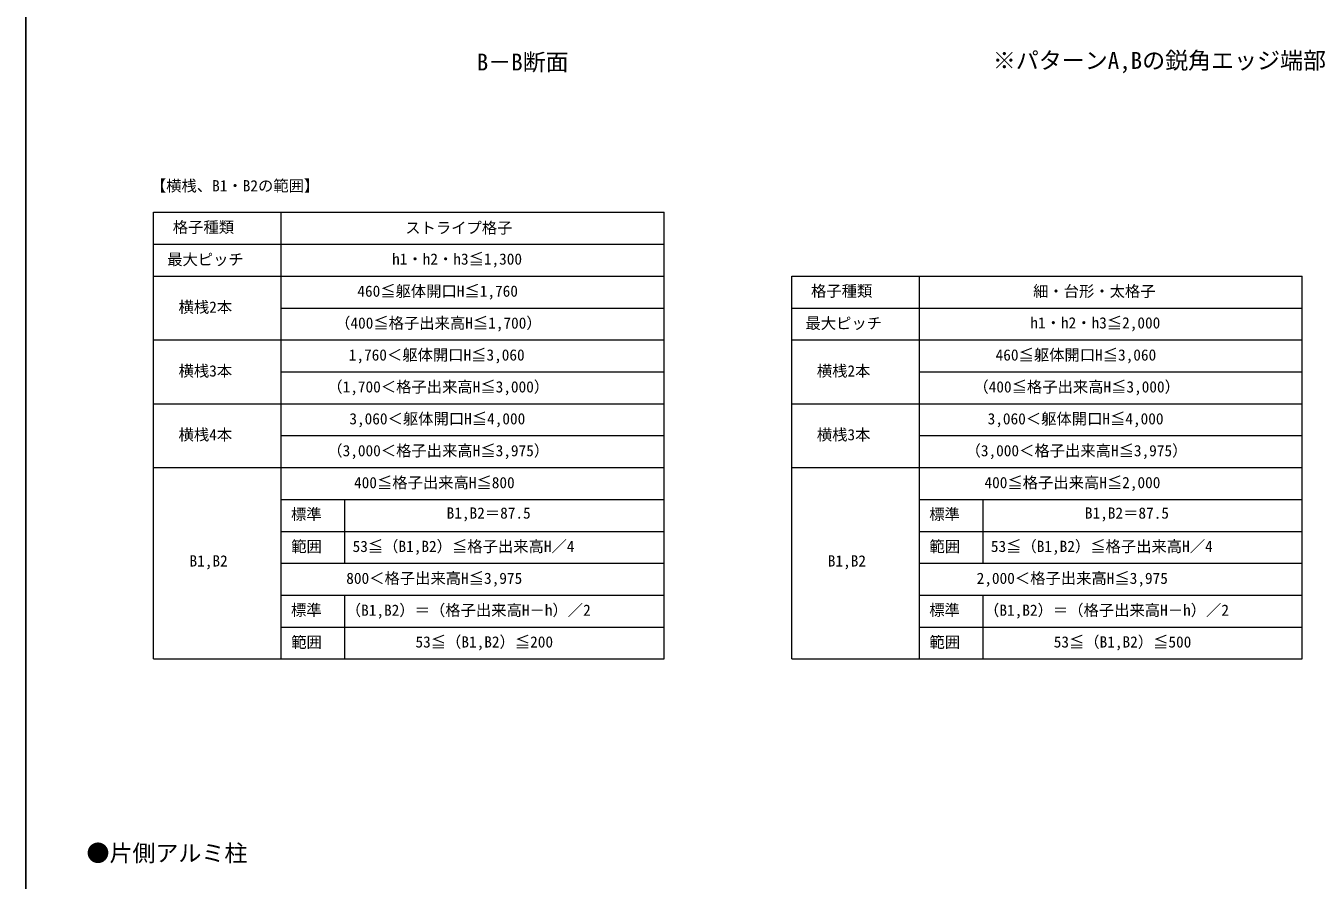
# Model space of a CAD drawing. Units: millimetres, scale not verified. Extents: x -875 to 875, y -1310 to 1300.
# Drawn here: x -875 to 136, y -663 to 6 of the extents above; entities that cross this region are included whole.
import ezdxf
from ezdxf.enums import TextEntityAlignment as Align

# ---------------------------------------------------------------- set-up
doc = ezdxf.new("R2010")
doc.units = ezdxf.units.MM
doc.header["$LTSCALE"] = 4
doc.layers.add('0-1_TABLE1', color=7, linetype='Continuous', lineweight=18)
doc.layers.add('0-2_USER1', color=3, linetype='Continuous')
doc.layers.add('0-8_YKK_ZWAK', color=7, linetype='Continuous')
doc.styles.add('ＭＳ ゴシック', font='')
doc.styles.get('ＭＳ ゴシック').set_extended_font_data('MS Gothic')

msp = doc.modelspace()

# ---------------------------------------------------------------- linework, layer by layer
at = {"layer": '0-1_TABLE1'}
for p, q in [((-774.9, -140), (-374.9, -140)), ((-774.9, -490), (-774.9, -140)), ((-674.9, -490), (-674.9, -140)), ((-374.9, -490), (-374.9, -140)), ((-774.9, -165), (-374.9, -165)), ((-774.9, -190), (-374.9, -190)), ((-274.9, -190), (125.1, -190)), ((-274.9, -490), (-274.9, -190)), ((-174.9, -490), (-174.9, -190)), ((125.1, -490), (125.1, -190)), ((-674.9, -215), (-374.9, -215)), ((-274.9, -215), (125.1, -215)), ((-774.9, -240), (-374.9, -240)), ((-274.9, -240), (125.1, -240)), ((-674.9, -265), (-374.9, -265)), ((-174.9, -265), (125.1, -265)), ((-774.9, -290), (-374.9, -290)), ((-274.9, -290), (125.1, -290)), ((-674.9, -315), (-374.9, -315)), ((-174.9, -315), (125.1, -315)), ((-774.9, -340), (-374.9, -340)), ((-274.9, -340), (125.1, -340)), ((-674.9, -365), (-374.9, -365)), ((-624.9, -415), (-624.9, -365)), ((-174.9, -365), (125.1, -365)), ((-124.9, -415), (-124.9, -365)), ((-674.9, -390), (-374.9, -390)), ((-174.9, -390), (125.1, -390)), ((-674.9, -415), (-374.9, -415)), ((-174.9, -415), (125.1, -415)), ((-674.9, -440), (-374.9, -440)), ((-624.9, -490), (-624.9, -440)), ((-174.9, -440), (125.1, -440)), ((-124.9, -490), (-124.9, -440)), ((-674.9, -465), (-374.9, -465)), ((-174.9, -465), (125.1, -465)), ((-774.9, -490), (-374.9, -490)), ((-274.9, -490), (125.1, -490))]:
    msp.add_line(p, q, dxfattribs=at)
at = {"layer": '0-8_YKK_ZWAK'}
msp.add_line((-874.9, 1240), (-874.9, -1310), dxfattribs=at)

# ---------------------------------------------------------------- texts
at = {"layer": '0-1_TABLE1', "style": 'ＭＳ ゴシック'}
for s, p in [('格子種類', (-759.775, -158.705)), ('ストライプ格子', (-577.673, -159.182)), ('最大ピッチ', (-764.139, -183.977)), ('h1・h2・h3≦1,300', (-587.968, -183.67)), ('460≦躯体開口H≦1,760', (-615.173, -208.807)), ('格子種類', (-259.775, -208.705)), ('細・台形・太格子', (-85.855, -208.875)), ('横桟2本', (-755.241, -221.307)), ('（400≦格子出来高H≦1,700）', (-632.593, -233.807)), ('最大ピッチ', (-264.139, -233.977)), ('h1・h2・h3≦2,000', (-87.968, -233.67)), ('1,760＜躯体開口H≦3,060', (-621.923, -258.807)), ('460≦躯体開口H≦3,060', (-115.173, -258.807)), ('横桟3本', (-755.241, -271.307)), ('横桟2本', (-255.241, -271.307)), ('（1,700＜格子出来高H≦3,000）', (-638.73, -283.807)), ('（400≦格子出来高H≦3,000）', (-132.593, -283.807)), ('3,060＜躯体開口H≦4,000', (-621.445, -308.807)), ('3,060＜躯体開口H≦4,000', (-121.445, -308.807)), ('横桟4本', (-755.241, -321.307)), ('横桟3本', (-255.241, -321.307)), ('（3,000＜格子出来高H≦3,975）', (-638.73, -333.807)), ('（3,000＜格子出来高H≦3,975）', (-138.73, -333.807)), ('400≦格子出来高H≦800', (-617.764, -358.841)), ('400≦格子出来高H≦2,000', (-123.9, -358.807)), ('標準', (-667.15, -383.67)), ('B1,B2＝87.5', (-545.241, -382.682)), ('標準', (-167.15, -383.67)), ('B1,B2＝87.5', (-45.241, -382.682)), ('範囲', (-666.98, -408.875)), ('53≦（B1,B2）≦格子出来高H／4', (-618.911, -408.807)), ('範囲', (-166.98, -408.875)), ('53≦（B1,B2）≦格子出来高H／4', (-118.911, -408.807)), ('B1,B2', (-746.65, -420.182)), ('B1,B2', (-246.65, -420.182)), ('800＜格子出来高H≦3,975', (-623.866, -433.807)), ('2,000＜格子出来高H≦3,975', (-130.036, -433.807)), ('標準', (-667.15, -458.67)), ('（B1,B2）＝（格子出来高H－h）／2', (-624.23, -458.807)), ('標準', (-167.15, -458.67)), ('（B1,B2）＝（格子出来高H－h）／2', (-124.23, -458.807)), ('範囲', (-666.98, -483.875)), ('53≦（B1,B2）≦200', (-569.65, -483.67)), ('範囲', (-166.98, -483.875)), ('53≦（B1,B2）≦500', (-69.65, -483.67))]:
    msp.add_text(s, height=8.798, dxfattribs=at).set_placement(p, align=Align.BOTTOM_LEFT)
at = {"layer": '0-2_USER1', "style": 'ＭＳ ゴシック'}
for s, height, p in [('B－B断面', 13.2, (-521.639, -32.852)), ('※パターンA,Bの鋭角エッジ端部側は細格子', 13.2, (-117.355, -31.58)), ('【横桟、B1・B2の範囲】', 8.798, (-776.945, -126.25)), ('●片側アルミ柱', 13.2, (-827.355, -652.648))]:
    msp.add_text(s, height=height, dxfattribs=at).set_placement(p, align=Align.BOTTOM_LEFT)

doc.saveas('drawing.dxf')
